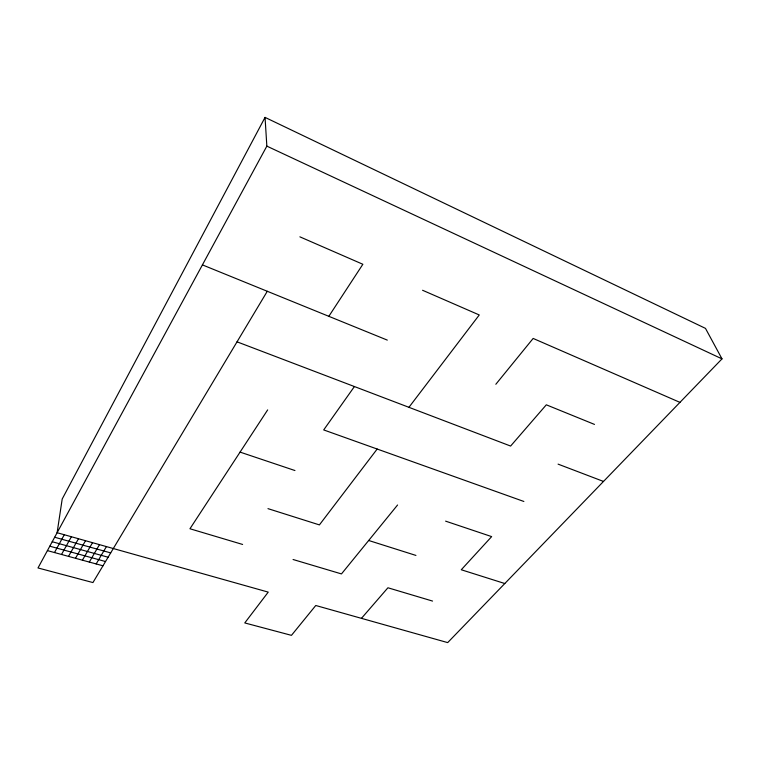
<?xml version="1.0" encoding="UTF-8"?>
<svg xmlns="http://www.w3.org/2000/svg" width="760" height="760" viewBox="0 0 760 760"><rect width="100%" height="100%" fill="white"/><g stroke="black" fill="none" stroke-linecap="round" stroke-linejoin="round"><path stroke-width="1.14" d="M265.05 117.391L62.206 498.997L57.114 532.722L268.233 592.116L244.767 622.934L291.46 635.35L315.761 605.492L447.688 642.608L722 358.872L705.48 328.377L265.05 117.391L266.845 146.129L38 567.957L92.938 582.568L267.292 291.279M54.492 552.548L64.277 534.736M61.531 554.467L71.392 536.74M68.523 556.386L78.48 538.736M75.487 558.286L85.519 540.711M82.412 560.186L92.52 542.688M89.3 562.067L99.493 544.644M96.159 563.939L106.419 546.592M267.662 409.897L189.952 528.76L242.611 544.454M328.833 316.322L362.862 264.271L299.887 236.835M354.416 386.545L323.703 429.923L523.868 501.467M377.178 449.036L319.409 524.903L267.966 508.639M408.937 407.312L479.265 314.963L422.579 290.272M397.565 505.001L341.468 573.923L293.065 559.503M495.833 384.275L533.149 338.438L679.943 402.373M361.456 618.345L387.923 587.774L432.554 601.075M47.414 550.611L102.971 565.801M49.808 546.193L105.526 561.535M52.231 541.737L108.1 557.232M54.663 537.244L110.694 552.9M368.685 540.483L415.929 555.427M504.811 583.528L461.263 569.762L491.653 536.607L445.607 521.142M240.065 452.105L294.947 470.535M237.034 341.829L510.615 446.053L546.317 404.814L594.491 424.412M558.087 464.132L603.506 481.441M202.416 264.888L387.296 340.109M266.845 146.129L722 358.872"/></g></svg>
